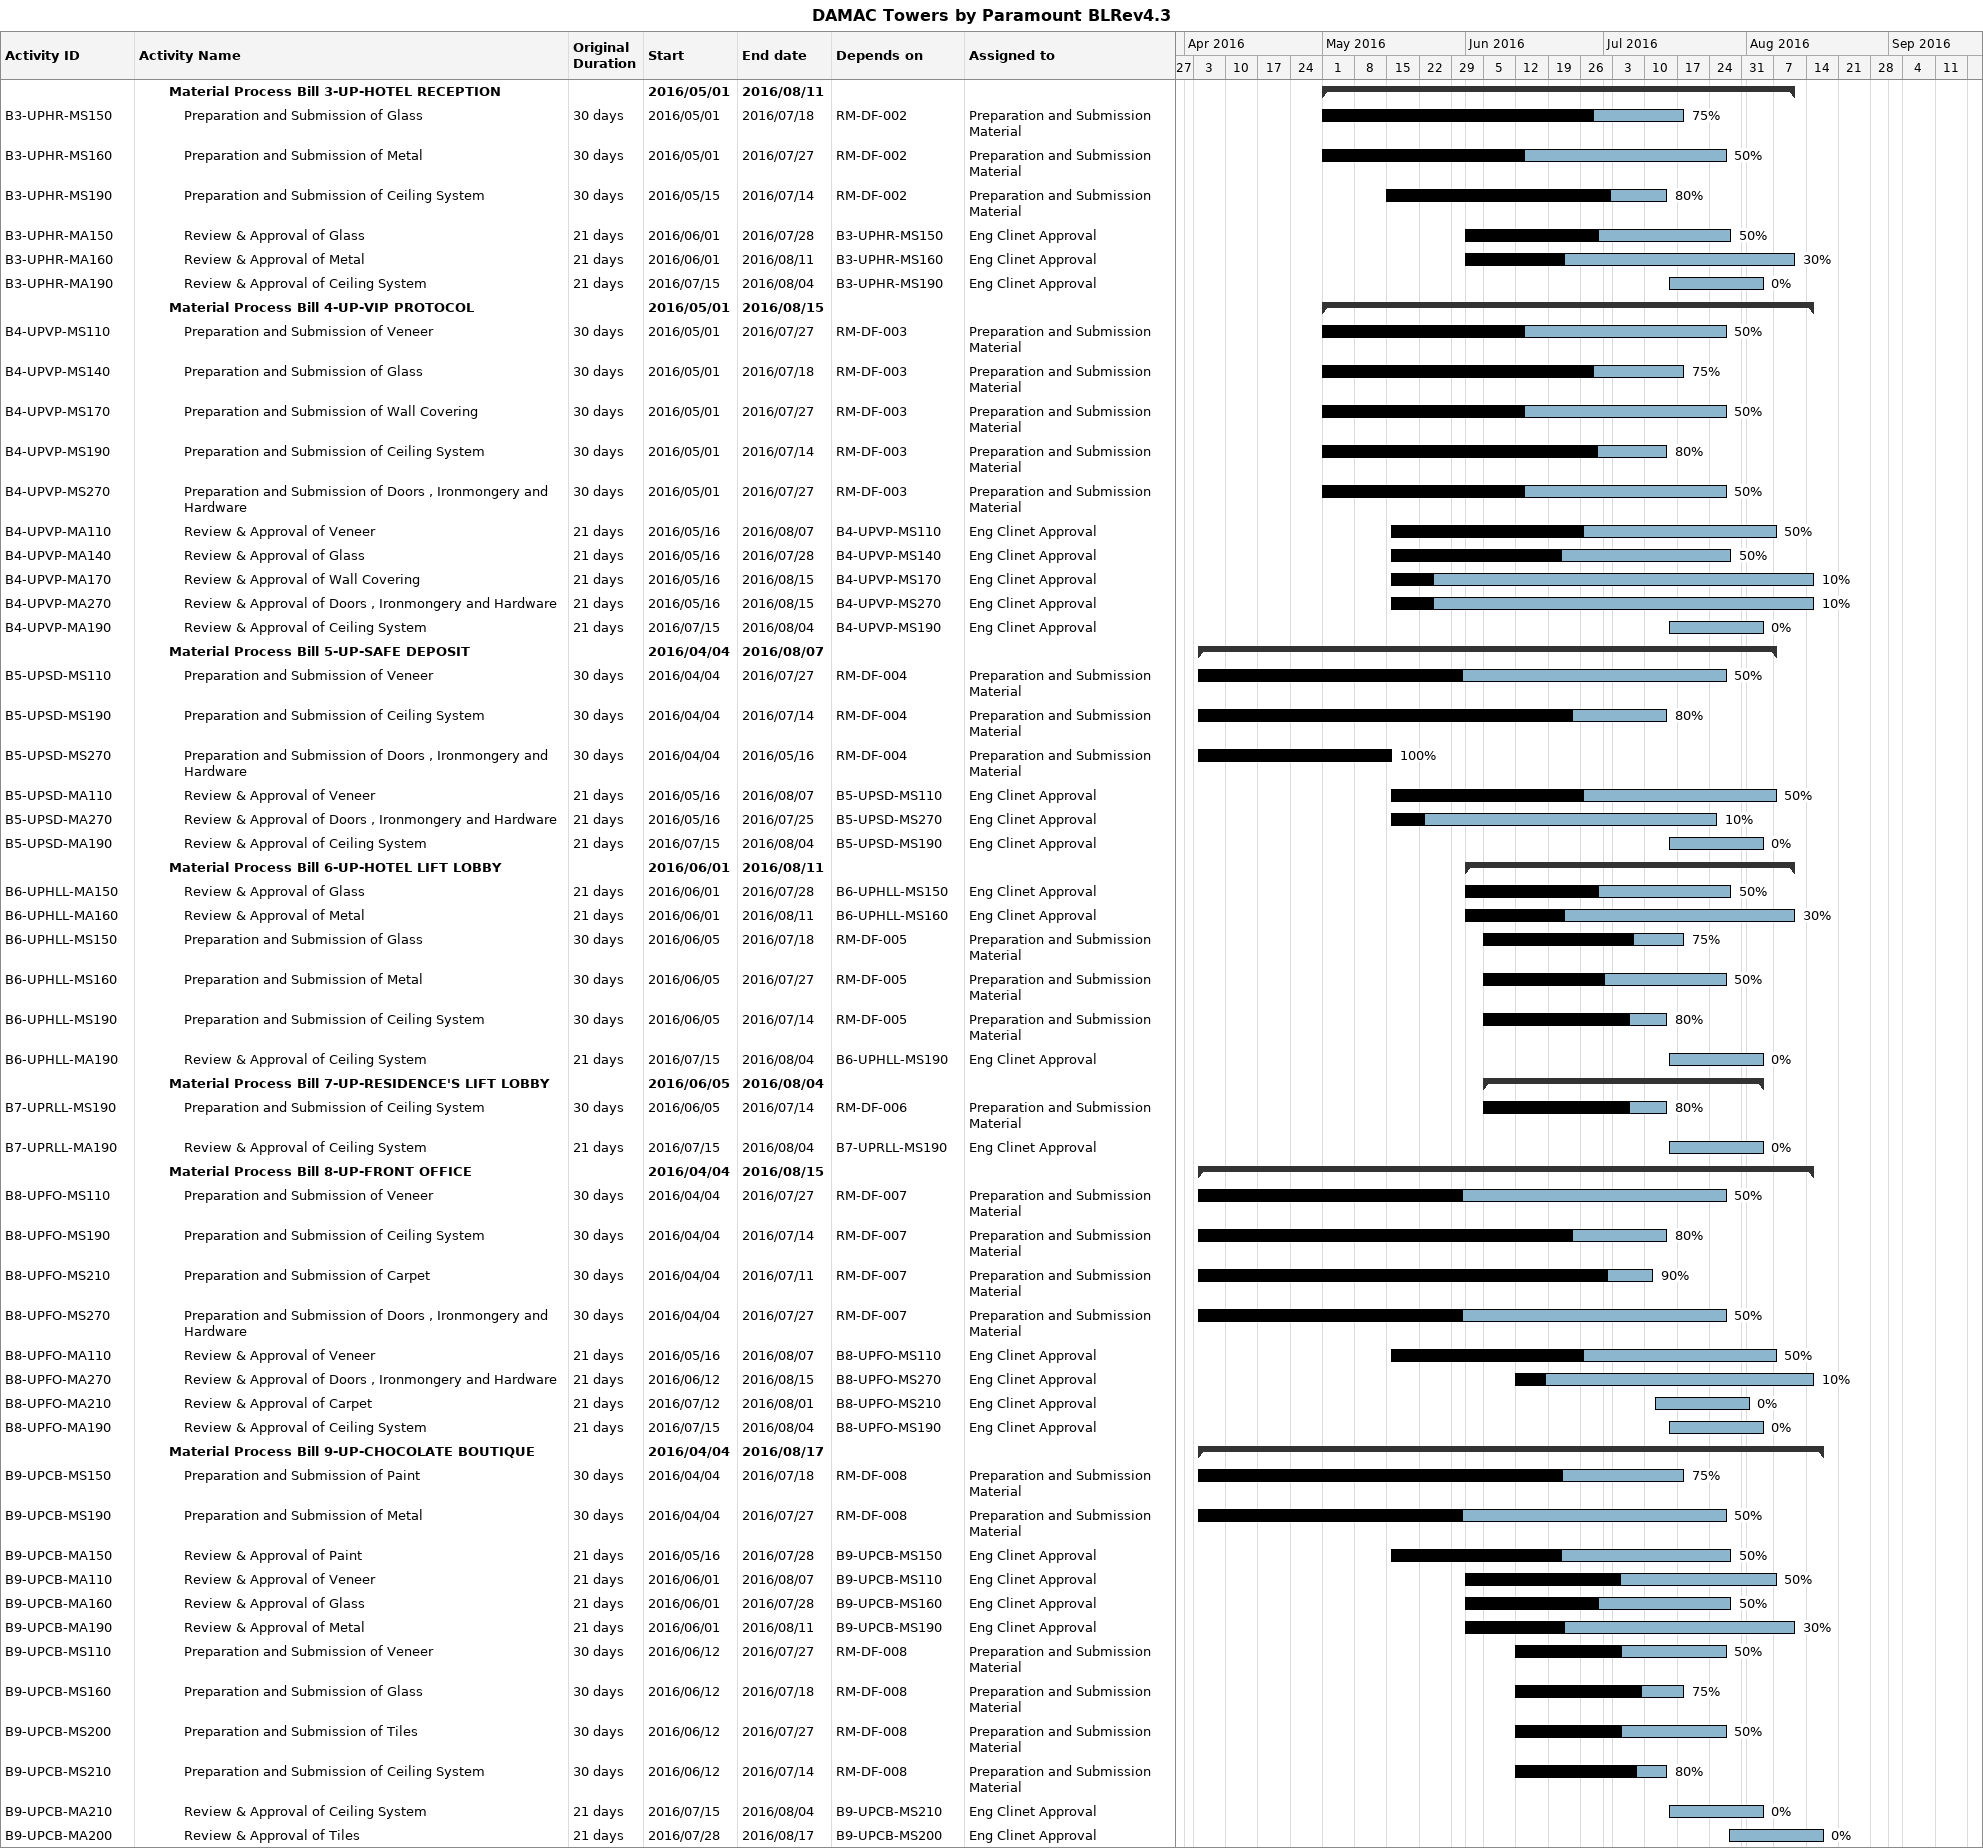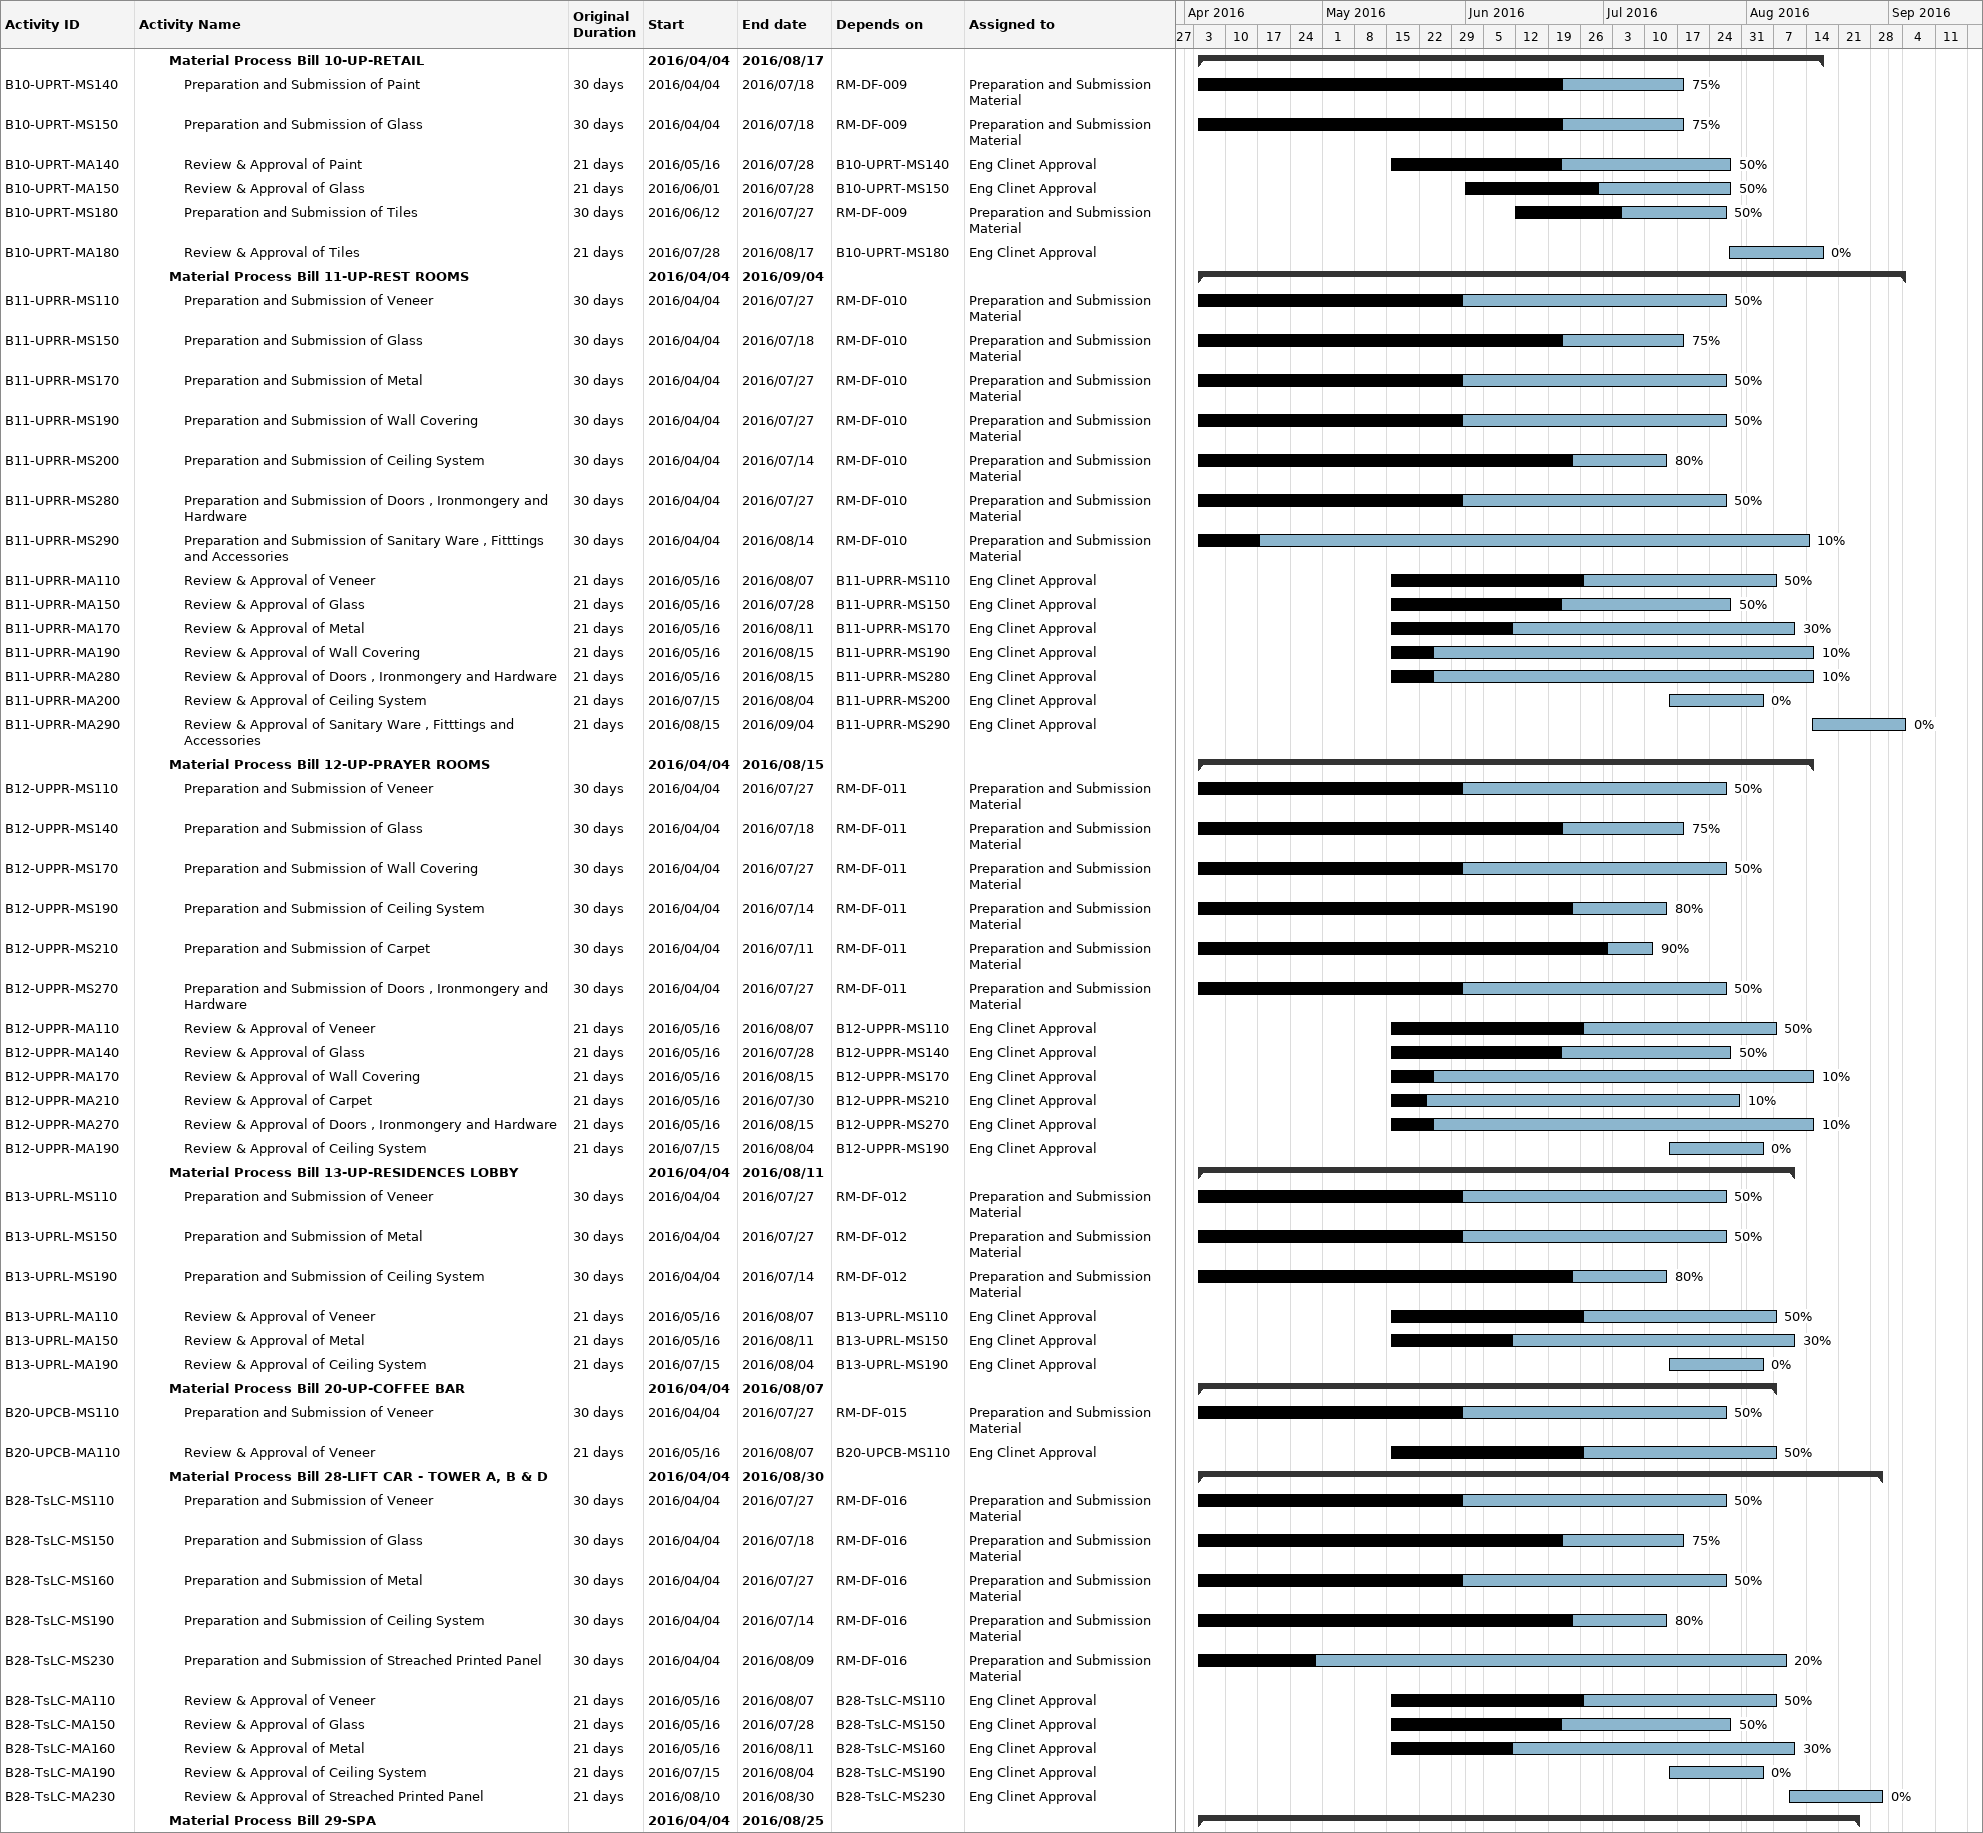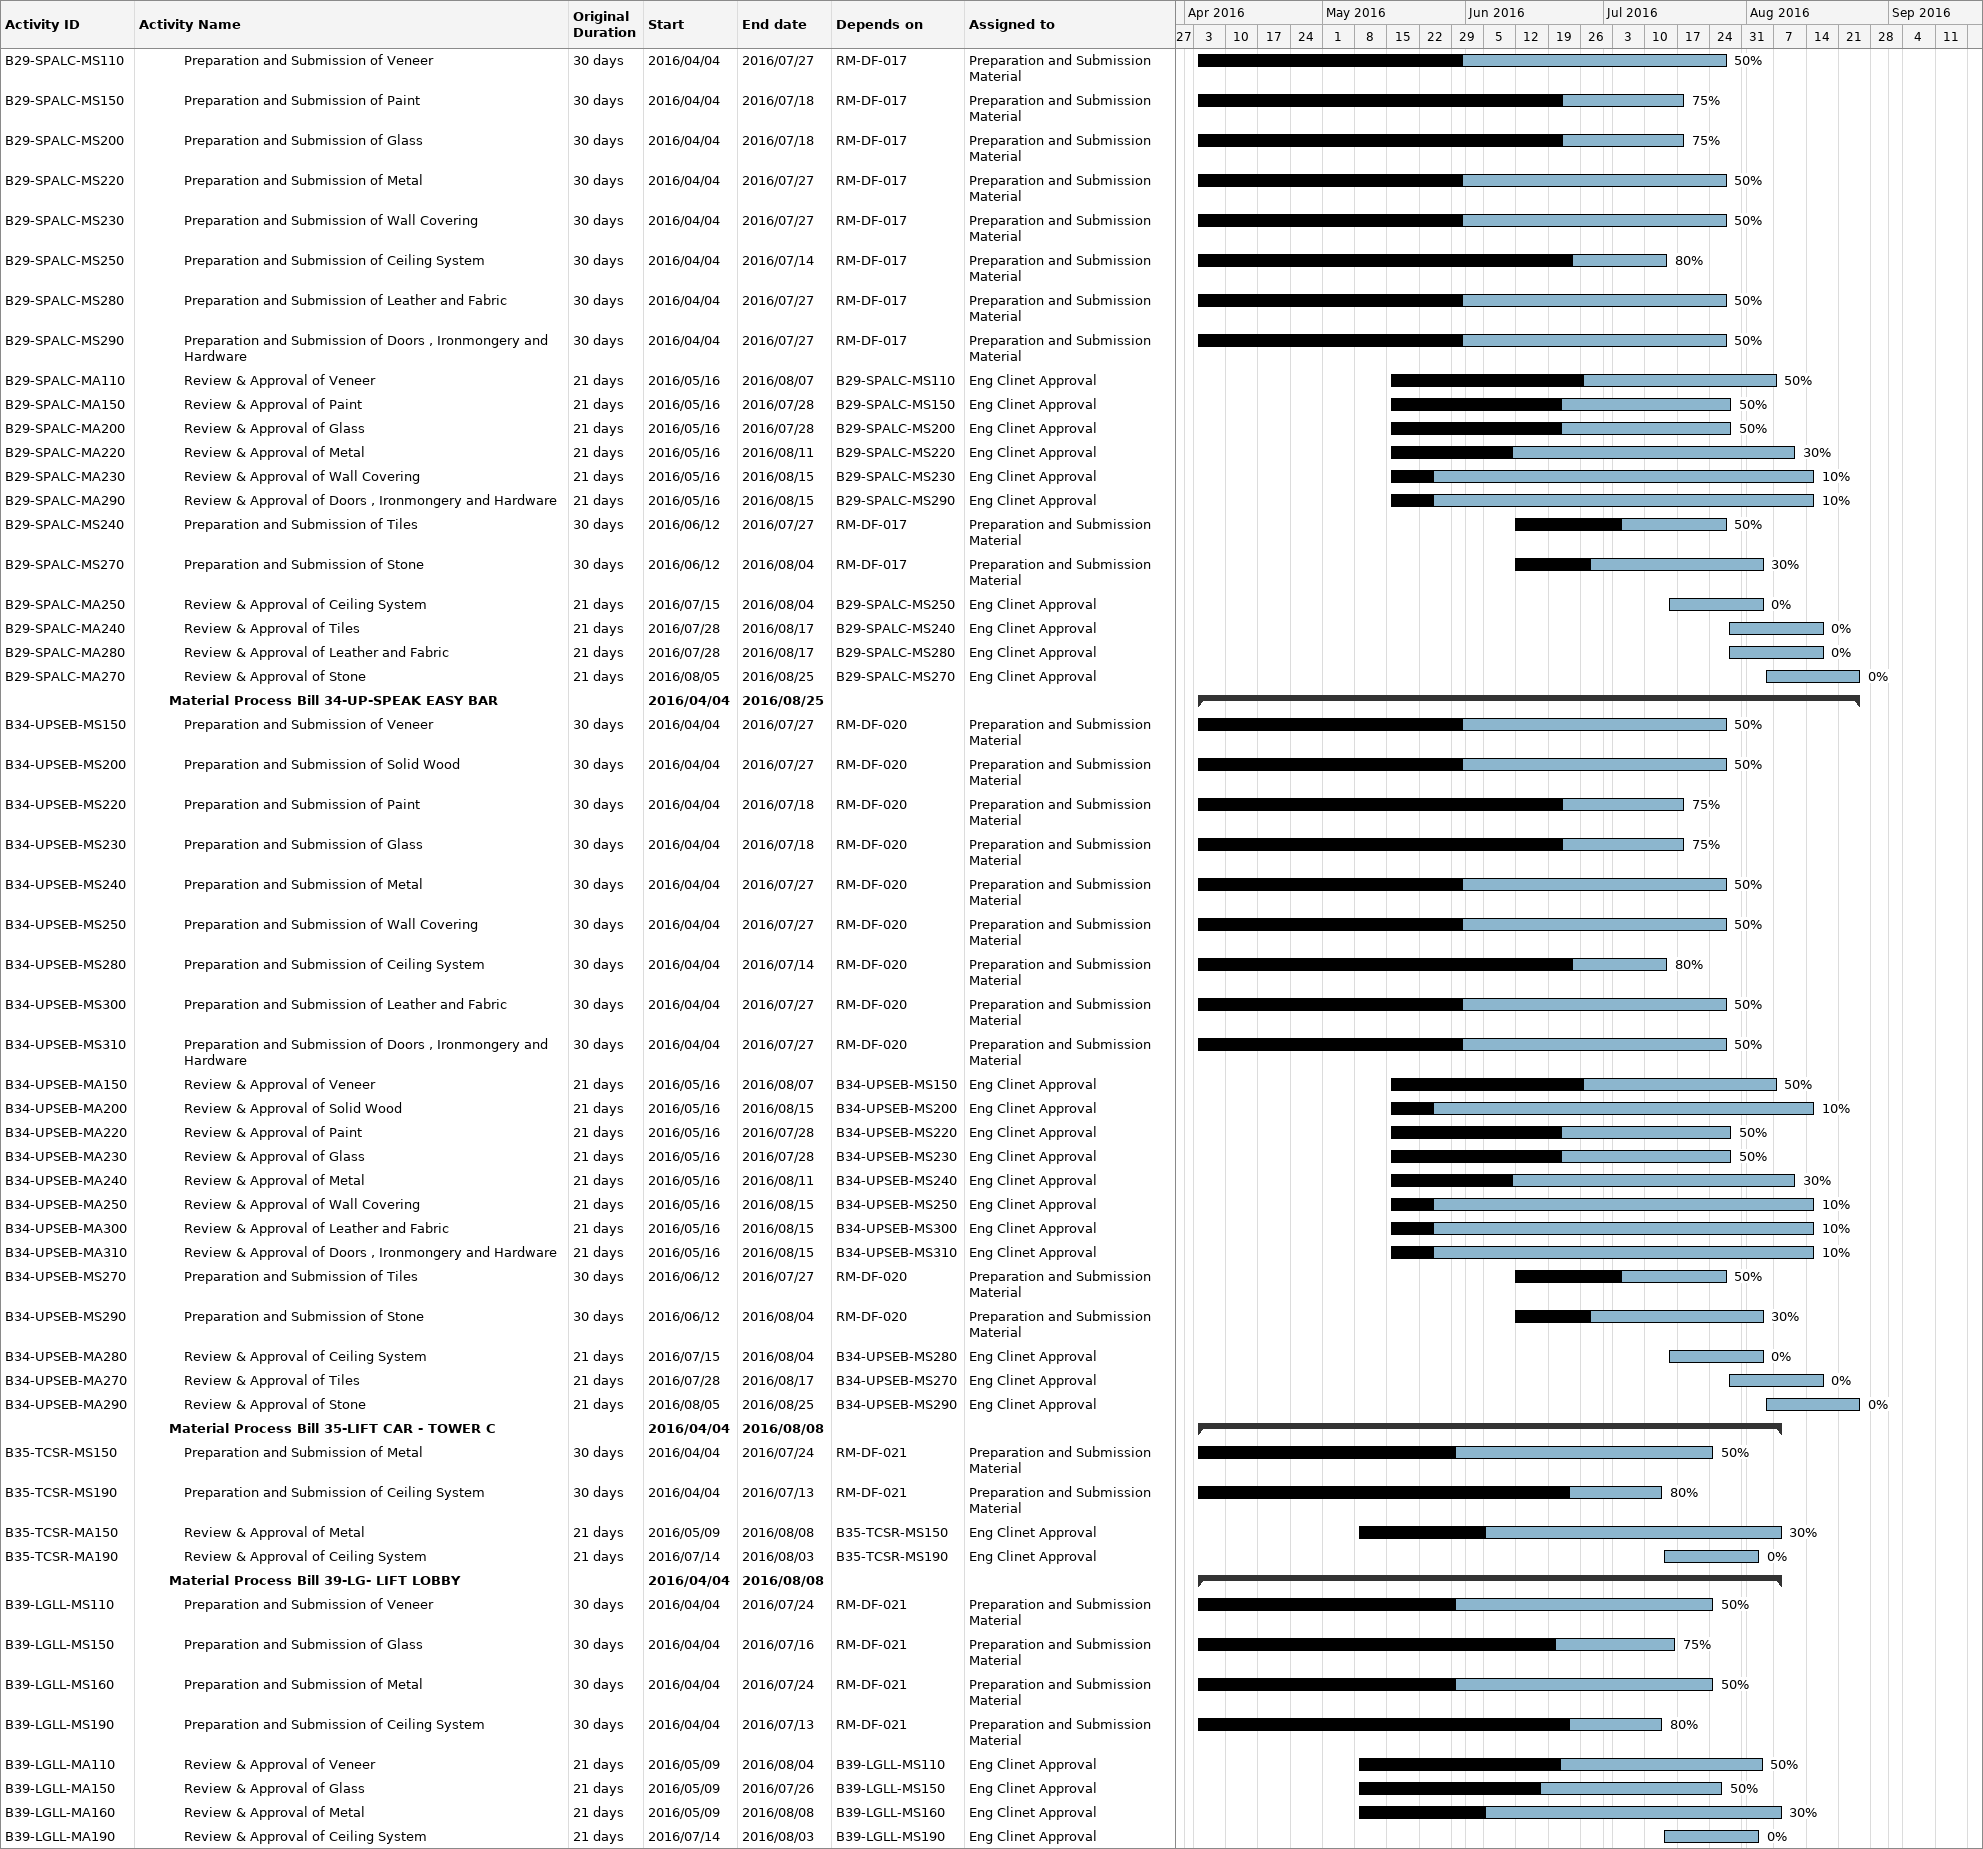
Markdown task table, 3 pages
DAMAC Towers by Paramount BLRev4.3

| ID | Level | Task | Original duration | Start | Finish | Predecessors | Resources | % complete |
|---|---|---|---|---|---|---|---|---|
|  | 3 | **Material Process Bill 3-UP-HOTEL RECEPTION** |  | 2016-05-01 | 2016-08-11 |  |  |  |
| B3-UPHR-MS150 | 4 | Preparation and Submission of Glass | 30d | 2016-05-01 | 2016-07-18 | RM-DF-002 | Preparation and Submission Material | 75 |
| B3-UPHR-MS160 | 4 | Preparation and Submission of Metal | 30d | 2016-05-01 | 2016-07-27 | RM-DF-002 | Preparation and Submission Material | 50 |
| B3-UPHR-MS190 | 4 | Preparation and Submission of Ceiling System | 30d | 2016-05-15 | 2016-07-14 | RM-DF-002 | Preparation and Submission Material | 80 |
| B3-UPHR-MA150 | 4 | Review & Approval of Glass | 21d | 2016-06-01 | 2016-07-28 | B3-UPHR-MS150 | Eng Clinet Approval | 50 |
| B3-UPHR-MA160 | 4 | Review & Approval of Metal | 21d | 2016-06-01 | 2016-08-11 | B3-UPHR-MS160 | Eng Clinet Approval | 30 |
| B3-UPHR-MA190 | 4 | Review & Approval of Ceiling System | 21d | 2016-07-15 | 2016-08-04 | B3-UPHR-MS190 | Eng Clinet Approval | 0 |
|  | 3 | **Material Process Bill 4-UP-VIP PROTOCOL** |  | 2016-05-01 | 2016-08-15 |  |  |  |
| B4-UPVP-MS110 | 4 | Preparation and Submission of Veneer | 30d | 2016-05-01 | 2016-07-27 | RM-DF-003 | Preparation and Submission Material | 50 |
| B4-UPVP-MS140 | 4 | Preparation and Submission of Glass | 30d | 2016-05-01 | 2016-07-18 | RM-DF-003 | Preparation and Submission Material | 75 |
| B4-UPVP-MS170 | 4 | Preparation and Submission of Wall Covering | 30d | 2016-05-01 | 2016-07-27 | RM-DF-003 | Preparation and Submission Material | 50 |
| B4-UPVP-MS190 | 4 | Preparation and Submission of Ceiling System | 30d | 2016-05-01 | 2016-07-14 | RM-DF-003 | Preparation and Submission Material | 80 |
| B4-UPVP-MS270 | 4 | Preparation and Submission of Doors , Ironmongery and Hardware | 30d | 2016-05-01 | 2016-07-27 | RM-DF-003 | Preparation and Submission Material | 50 |
| B4-UPVP-MA110 | 4 | Review & Approval of Veneer | 21d | 2016-05-16 | 2016-08-07 | B4-UPVP-MS110 | Eng Clinet Approval | 50 |
| B4-UPVP-MA140 | 4 | Review & Approval of Glass | 21d | 2016-05-16 | 2016-07-28 | B4-UPVP-MS140 | Eng Clinet Approval | 50 |
| B4-UPVP-MA170 | 4 | Review & Approval of Wall Covering | 21d | 2016-05-16 | 2016-08-15 | B4-UPVP-MS170 | Eng Clinet Approval | 10 |
| B4-UPVP-MA270 | 4 | Review & Approval of Doors , Ironmongery and Hardware | 21d | 2016-05-16 | 2016-08-15 | B4-UPVP-MS270 | Eng Clinet Approval | 10 |
| B4-UPVP-MA190 | 4 | Review & Approval of Ceiling System | 21d | 2016-07-15 | 2016-08-04 | B4-UPVP-MS190 | Eng Clinet Approval | 0 |
|  | 3 | **Material Process Bill 5-UP-SAFE DEPOSIT** |  | 2016-04-04 | 2016-08-07 |  |  |  |
| B5-UPSD-MS110 | 4 | Preparation and Submission of Veneer | 30d | 2016-04-04 | 2016-07-27 | RM-DF-004 | Preparation and Submission Material | 50 |
| B5-UPSD-MS190 | 4 | Preparation and Submission of Ceiling System | 30d | 2016-04-04 | 2016-07-14 | RM-DF-004 | Preparation and Submission Material | 80 |
| B5-UPSD-MS270 | 4 | Preparation and Submission of Doors , Ironmongery and Hardware | 30d | 2016-04-04 | 2016-05-16 | RM-DF-004 | Preparation and Submission Material | 100 |
| B5-UPSD-MA110 | 4 | Review & Approval of Veneer | 21d | 2016-05-16 | 2016-08-07 | B5-UPSD-MS110 | Eng Clinet Approval | 50 |
| B5-UPSD-MA270 | 4 | Review & Approval of Doors , Ironmongery and Hardware | 21d | 2016-05-16 | 2016-07-25 | B5-UPSD-MS270 | Eng Clinet Approval | 10 |
| B5-UPSD-MA190 | 4 | Review & Approval of Ceiling System | 21d | 2016-07-15 | 2016-08-04 | B5-UPSD-MS190 | Eng Clinet Approval | 0 |
|  | 3 | **Material Process Bill 6-UP-HOTEL LIFT LOBBY** |  | 2016-06-01 | 2016-08-11 |  |  |  |
| B6-UPHLL-MA150 | 4 | Review & Approval of Glass | 21d | 2016-06-01 | 2016-07-28 | B6-UPHLL-MS150 | Eng Clinet Approval | 50 |
| B6-UPHLL-MA160 | 4 | Review & Approval of Metal | 21d | 2016-06-01 | 2016-08-11 | B6-UPHLL-MS160 | Eng Clinet Approval | 30 |
| B6-UPHLL-MS150 | 4 | Preparation and Submission of Glass | 30d | 2016-06-05 | 2016-07-18 | RM-DF-005 | Preparation and Submission Material | 75 |
| B6-UPHLL-MS160 | 4 | Preparation and Submission of Metal | 30d | 2016-06-05 | 2016-07-27 | RM-DF-005 | Preparation and Submission Material | 50 |
| B6-UPHLL-MS190 | 4 | Preparation and Submission of Ceiling System | 30d | 2016-06-05 | 2016-07-14 | RM-DF-005 | Preparation and Submission Material | 80 |
| B6-UPHLL-MA190 | 4 | Review & Approval of Ceiling System | 21d | 2016-07-15 | 2016-08-04 | B6-UPHLL-MS190 | Eng Clinet Approval | 0 |
|  | 3 | **Material Process Bill 7-UP-RESIDENCE'S LIFT LOBBY** |  | 2016-06-05 | 2016-08-04 |  |  |  |
| B7-UPRLL-MS190 | 4 | Preparation and Submission of Ceiling System | 30d | 2016-06-05 | 2016-07-14 | RM-DF-006 | Preparation and Submission Material | 80 |
| B7-UPRLL-MA190 | 4 | Review & Approval of Ceiling System | 21d | 2016-07-15 | 2016-08-04 | B7-UPRLL-MS190 | Eng Clinet Approval | 0 |
|  | 3 | **Material Process Bill 8-UP-FRONT OFFICE** |  | 2016-04-04 | 2016-08-15 |  |  |  |
| B8-UPFO-MS110 | 4 | Preparation and Submission of Veneer | 30d | 2016-04-04 | 2016-07-27 | RM-DF-007 | Preparation and Submission Material | 50 |
| B8-UPFO-MS190 | 4 | Preparation and Submission of Ceiling System | 30d | 2016-04-04 | 2016-07-14 | RM-DF-007 | Preparation and Submission Material | 80 |
| B8-UPFO-MS210 | 4 | Preparation and Submission of Carpet | 30d | 2016-04-04 | 2016-07-11 | RM-DF-007 | Preparation and Submission Material | 90 |
| B8-UPFO-MS270 | 4 | Preparation and Submission of Doors , Ironmongery and Hardware | 30d | 2016-04-04 | 2016-07-27 | RM-DF-007 | Preparation and Submission Material | 50 |
| B8-UPFO-MA110 | 4 | Review & Approval of Veneer | 21d | 2016-05-16 | 2016-08-07 | B8-UPFO-MS110 | Eng Clinet Approval | 50 |
| B8-UPFO-MA270 | 4 | Review & Approval of Doors , Ironmongery and Hardware | 21d | 2016-06-12 | 2016-08-15 | B8-UPFO-MS270 | Eng Clinet Approval | 10 |
| B8-UPFO-MA210 | 4 | Review & Approval of Carpet | 21d | 2016-07-12 | 2016-08-01 | B8-UPFO-MS210 | Eng Clinet Approval | 0 |
| B8-UPFO-MA190 | 4 | Review & Approval of Ceiling System | 21d | 2016-07-15 | 2016-08-04 | B8-UPFO-MS190 | Eng Clinet Approval | 0 |
|  | 3 | **Material Process Bill 9-UP-CHOCOLATE BOUTIQUE** |  | 2016-04-04 | 2016-08-17 |  |  |  |
| B9-UPCB-MS150 | 4 | Preparation and Submission of Paint | 30d | 2016-04-04 | 2016-07-18 | RM-DF-008 | Preparation and Submission Material | 75 |
| B9-UPCB-MS190 | 4 | Preparation and Submission of Metal | 30d | 2016-04-04 | 2016-07-27 | RM-DF-008 | Preparation and Submission Material | 50 |
| B9-UPCB-MA150 | 4 | Review & Approval of Paint | 21d | 2016-05-16 | 2016-07-28 | B9-UPCB-MS150 | Eng Clinet Approval | 50 |
| B9-UPCB-MA110 | 4 | Review & Approval of Veneer | 21d | 2016-06-01 | 2016-08-07 | B9-UPCB-MS110 | Eng Clinet Approval | 50 |
| B9-UPCB-MA160 | 4 | Review & Approval of Glass | 21d | 2016-06-01 | 2016-07-28 | B9-UPCB-MS160 | Eng Clinet Approval | 50 |
| B9-UPCB-MA190 | 4 | Review & Approval of Metal | 21d | 2016-06-01 | 2016-08-11 | B9-UPCB-MS190 | Eng Clinet Approval | 30 |
| B9-UPCB-MS110 | 4 | Preparation and Submission of Veneer | 30d | 2016-06-12 | 2016-07-27 | RM-DF-008 | Preparation and Submission Material | 50 |
| B9-UPCB-MS160 | 4 | Preparation and Submission of Glass | 30d | 2016-06-12 | 2016-07-18 | RM-DF-008 | Preparation and Submission Material | 75 |
| B9-UPCB-MS200 | 4 | Preparation and Submission of Tiles | 30d | 2016-06-12 | 2016-07-27 | RM-DF-008 | Preparation and Submission Material | 50 |
| B9-UPCB-MS210 | 4 | Preparation and Submission of Ceiling System | 30d | 2016-06-12 | 2016-07-14 | RM-DF-008 | Preparation and Submission Material | 80 |
| B9-UPCB-MA210 | 4 | Review & Approval of Ceiling System | 21d | 2016-07-15 | 2016-08-04 | B9-UPCB-MS210 | Eng Clinet Approval | 0 |
| B9-UPCB-MA200 | 4 | Review & Approval of Tiles | 21d | 2016-07-28 | 2016-08-17 | B9-UPCB-MS200 | Eng Clinet Approval | 0 |
|  | 3 | **Material Process Bill 10-UP-RETAIL** |  | 2016-04-04 | 2016-08-17 |  |  |  |
| B10-UPRT-MS140 | 4 | Preparation and Submission of Paint | 30d | 2016-04-04 | 2016-07-18 | RM-DF-009 | Preparation and Submission Material | 75 |
| B10-UPRT-MS150 | 4 | Preparation and Submission of Glass | 30d | 2016-04-04 | 2016-07-18 | RM-DF-009 | Preparation and Submission Material | 75 |
| B10-UPRT-MA140 | 4 | Review & Approval of Paint | 21d | 2016-05-16 | 2016-07-28 | B10-UPRT-MS140 | Eng Clinet Approval | 50 |
| B10-UPRT-MA150 | 4 | Review & Approval of Glass | 21d | 2016-06-01 | 2016-07-28 | B10-UPRT-MS150 | Eng Clinet Approval | 50 |
| B10-UPRT-MS180 | 4 | Preparation and Submission of Tiles | 30d | 2016-06-12 | 2016-07-27 | RM-DF-009 | Preparation and Submission Material | 50 |
| B10-UPRT-MA180 | 4 | Review & Approval of Tiles | 21d | 2016-07-28 | 2016-08-17 | B10-UPRT-MS180 | Eng Clinet Approval | 0 |
|  | 3 | **Material Process Bill 11-UP-REST ROOMS** |  | 2016-04-04 | 2016-09-04 |  |  |  |
| B11-UPRR-MS110 | 4 | Preparation and Submission of Veneer | 30d | 2016-04-04 | 2016-07-27 | RM-DF-010 | Preparation and Submission Material | 50 |
| B11-UPRR-MS150 | 4 | Preparation and Submission of Glass | 30d | 2016-04-04 | 2016-07-18 | RM-DF-010 | Preparation and Submission Material | 75 |
| B11-UPRR-MS170 | 4 | Preparation and Submission of Metal | 30d | 2016-04-04 | 2016-07-27 | RM-DF-010 | Preparation and Submission Material | 50 |
| B11-UPRR-MS190 | 4 | Preparation and Submission of Wall Covering | 30d | 2016-04-04 | 2016-07-27 | RM-DF-010 | Preparation and Submission Material | 50 |
| B11-UPRR-MS200 | 4 | Preparation and Submission of Ceiling System | 30d | 2016-04-04 | 2016-07-14 | RM-DF-010 | Preparation and Submission Material | 80 |
| B11-UPRR-MS280 | 4 | Preparation and Submission of Doors , Ironmongery and Hardware | 30d | 2016-04-04 | 2016-07-27 | RM-DF-010 | Preparation and Submission Material | 50 |
| B11-UPRR-MS290 | 4 | Preparation and Submission of Sanitary Ware , Fitttings and Accessories | 30d | 2016-04-04 | 2016-08-14 | RM-DF-010 | Preparation and Submission Material | 10 |
| B11-UPRR-MA110 | 4 | Review & Approval of Veneer | 21d | 2016-05-16 | 2016-08-07 | B11-UPRR-MS110 | Eng Clinet Approval | 50 |
| B11-UPRR-MA150 | 4 | Review & Approval of Glass | 21d | 2016-05-16 | 2016-07-28 | B11-UPRR-MS150 | Eng Clinet Approval | 50 |
| B11-UPRR-MA170 | 4 | Review & Approval of Metal | 21d | 2016-05-16 | 2016-08-11 | B11-UPRR-MS170 | Eng Clinet Approval | 30 |
| B11-UPRR-MA190 | 4 | Review & Approval of Wall Covering | 21d | 2016-05-16 | 2016-08-15 | B11-UPRR-MS190 | Eng Clinet Approval | 10 |
| B11-UPRR-MA280 | 4 | Review & Approval of Doors , Ironmongery and Hardware | 21d | 2016-05-16 | 2016-08-15 | B11-UPRR-MS280 | Eng Clinet Approval | 10 |
| B11-UPRR-MA200 | 4 | Review & Approval of Ceiling System | 21d | 2016-07-15 | 2016-08-04 | B11-UPRR-MS200 | Eng Clinet Approval | 0 |
| B11-UPRR-MA290 | 4 | Review & Approval of Sanitary Ware , Fitttings and Accessories | 21d | 2016-08-15 | 2016-09-04 | B11-UPRR-MS290 | Eng Clinet Approval | 0 |
|  | 3 | **Material Process Bill 12-UP-PRAYER ROOMS** |  | 2016-04-04 | 2016-08-15 |  |  |  |
| B12-UPPR-MS110 | 4 | Preparation and Submission of Veneer | 30d | 2016-04-04 | 2016-07-27 | RM-DF-011 | Preparation and Submission Material | 50 |
| B12-UPPR-MS140 | 4 | Preparation and Submission of Glass | 30d | 2016-04-04 | 2016-07-18 | RM-DF-011 | Preparation and Submission Material | 75 |
| B12-UPPR-MS170 | 4 | Preparation and Submission of Wall Covering | 30d | 2016-04-04 | 2016-07-27 | RM-DF-011 | Preparation and Submission Material | 50 |
| B12-UPPR-MS190 | 4 | Preparation and Submission of Ceiling System | 30d | 2016-04-04 | 2016-07-14 | RM-DF-011 | Preparation and Submission Material | 80 |
| B12-UPPR-MS210 | 4 | Preparation and Submission of Carpet | 30d | 2016-04-04 | 2016-07-11 | RM-DF-011 | Preparation and Submission Material | 90 |
| B12-UPPR-MS270 | 4 | Preparation and Submission of Doors , Ironmongery and Hardware | 30d | 2016-04-04 | 2016-07-27 | RM-DF-011 | Preparation and Submission Material | 50 |
| B12-UPPR-MA110 | 4 | Review & Approval of Veneer | 21d | 2016-05-16 | 2016-08-07 | B12-UPPR-MS110 | Eng Clinet Approval | 50 |
| B12-UPPR-MA140 | 4 | Review & Approval of Glass | 21d | 2016-05-16 | 2016-07-28 | B12-UPPR-MS140 | Eng Clinet Approval | 50 |
| B12-UPPR-MA170 | 4 | Review & Approval of Wall Covering | 21d | 2016-05-16 | 2016-08-15 | B12-UPPR-MS170 | Eng Clinet Approval | 10 |
| B12-UPPR-MA210 | 4 | Review & Approval of Carpet | 21d | 2016-05-16 | 2016-07-30 | B12-UPPR-MS210 | Eng Clinet Approval | 10 |
| B12-UPPR-MA270 | 4 | Review & Approval of Doors , Ironmongery and Hardware | 21d | 2016-05-16 | 2016-08-15 | B12-UPPR-MS270 | Eng Clinet Approval | 10 |
| B12-UPPR-MA190 | 4 | Review & Approval of Ceiling System | 21d | 2016-07-15 | 2016-08-04 | B12-UPPR-MS190 | Eng Clinet Approval | 0 |
|  | 3 | **Material Process Bill 13-UP-RESIDENCES LOBBY** |  | 2016-04-04 | 2016-08-11 |  |  |  |
| B13-UPRL-MS110 | 4 | Preparation and Submission of Veneer | 30d | 2016-04-04 | 2016-07-27 | RM-DF-012 | Preparation and Submission Material | 50 |
| B13-UPRL-MS150 | 4 | Preparation and Submission of Metal | 30d | 2016-04-04 | 2016-07-27 | RM-DF-012 | Preparation and Submission Material | 50 |
| B13-UPRL-MS190 | 4 | Preparation and Submission of Ceiling System | 30d | 2016-04-04 | 2016-07-14 | RM-DF-012 | Preparation and Submission Material | 80 |
| B13-UPRL-MA110 | 4 | Review & Approval of Veneer | 21d | 2016-05-16 | 2016-08-07 | B13-UPRL-MS110 | Eng Clinet Approval | 50 |
| B13-UPRL-MA150 | 4 | Review & Approval of Metal | 21d | 2016-05-16 | 2016-08-11 | B13-UPRL-MS150 | Eng Clinet Approval | 30 |
| B13-UPRL-MA190 | 4 | Review & Approval of Ceiling System | 21d | 2016-07-15 | 2016-08-04 | B13-UPRL-MS190 | Eng Clinet Approval | 0 |
|  | 3 | **Material Process Bill 20-UP-COFFEE BAR** |  | 2016-04-04 | 2016-08-07 |  |  |  |
| B20-UPCB-MS110 | 4 | Preparation and Submission of Veneer | 30d | 2016-04-04 | 2016-07-27 | RM-DF-015 | Preparation and Submission Material | 50 |
| B20-UPCB-MA110 | 4 | Review & Approval of Veneer | 21d | 2016-05-16 | 2016-08-07 | B20-UPCB-MS110 | Eng Clinet Approval | 50 |
|  | 3 | **Material Process Bill 28-LIFT CAR - TOWER A, B & D** |  | 2016-04-04 | 2016-08-30 |  |  |  |
| B28-TsLC-MS110 | 4 | Preparation and Submission of Veneer | 30d | 2016-04-04 | 2016-07-27 | RM-DF-016 | Preparation and Submission Material | 50 |
| B28-TsLC-MS150 | 4 | Preparation and Submission of Glass | 30d | 2016-04-04 | 2016-07-18 | RM-DF-016 | Preparation and Submission Material | 75 |
| B28-TsLC-MS160 | 4 | Preparation and Submission of Metal | 30d | 2016-04-04 | 2016-07-27 | RM-DF-016 | Preparation and Submission Material | 50 |
| B28-TsLC-MS190 | 4 | Preparation and Submission of Ceiling System | 30d | 2016-04-04 | 2016-07-14 | RM-DF-016 | Preparation and Submission Material | 80 |
| B28-TsLC-MS230 | 4 | Preparation and Submission of Streached Printed Panel | 30d | 2016-04-04 | 2016-08-09 | RM-DF-016 | Preparation and Submission Material | 20 |
| B28-TsLC-MA110 | 4 | Review & Approval of Veneer | 21d | 2016-05-16 | 2016-08-07 | B28-TsLC-MS110 | Eng Clinet Approval | 50 |
| B28-TsLC-MA150 | 4 | Review & Approval of Glass | 21d | 2016-05-16 | 2016-07-28 | B28-TsLC-MS150 | Eng Clinet Approval | 50 |
| B28-TsLC-MA160 | 4 | Review & Approval of Metal | 21d | 2016-05-16 | 2016-08-11 | B28-TsLC-MS160 | Eng Clinet Approval | 30 |
| B28-TsLC-MA190 | 4 | Review & Approval of Ceiling System | 21d | 2016-07-15 | 2016-08-04 | B28-TsLC-MS190 | Eng Clinet Approval | 0 |
| B28-TsLC-MA230 | 4 | Review & Approval of Streached Printed Panel | 21d | 2016-08-10 | 2016-08-30 | B28-TsLC-MS230 | Eng Clinet Approval | 0 |
|  | 3 | **Material Process Bill 29-SPA** |  | 2016-04-04 | 2016-08-25 |  |  |  |
| B29-SPALC-MS110 | 4 | Preparation and Submission of Veneer | 30d | 2016-04-04 | 2016-07-27 | RM-DF-017 | Preparation and Submission Material | 50 |
| B29-SPALC-MS150 | 4 | Preparation and Submission of Paint | 30d | 2016-04-04 | 2016-07-18 | RM-DF-017 | Preparation and Submission Material | 75 |
| B29-SPALC-MS200 | 4 | Preparation and Submission of Glass | 30d | 2016-04-04 | 2016-07-18 | RM-DF-017 | Preparation and Submission Material | 75 |
| B29-SPALC-MS220 | 4 | Preparation and Submission of Metal | 30d | 2016-04-04 | 2016-07-27 | RM-DF-017 | Preparation and Submission Material | 50 |
| B29-SPALC-MS230 | 4 | Preparation and Submission of Wall Covering | 30d | 2016-04-04 | 2016-07-27 | RM-DF-017 | Preparation and Submission Material | 50 |
| B29-SPALC-MS250 | 4 | Preparation and Submission of Ceiling System | 30d | 2016-04-04 | 2016-07-14 | RM-DF-017 | Preparation and Submission Material | 80 |
| B29-SPALC-MS280 | 4 | Preparation and Submission of Leather and Fabric | 30d | 2016-04-04 | 2016-07-27 | RM-DF-017 | Preparation and Submission Material | 50 |
| B29-SPALC-MS290 | 4 | Preparation and Submission of Doors , Ironmongery and Hardware | 30d | 2016-04-04 | 2016-07-27 | RM-DF-017 | Preparation and Submission Material | 50 |
| B29-SPALC-MA110 | 4 | Review & Approval of Veneer | 21d | 2016-05-16 | 2016-08-07 | B29-SPALC-MS110 | Eng Clinet Approval | 50 |
| B29-SPALC-MA150 | 4 | Review & Approval of Paint | 21d | 2016-05-16 | 2016-07-28 | B29-SPALC-MS150 | Eng Clinet Approval | 50 |
| B29-SPALC-MA200 | 4 | Review & Approval of Glass | 21d | 2016-05-16 | 2016-07-28 | B29-SPALC-MS200 | Eng Clinet Approval | 50 |
| B29-SPALC-MA220 | 4 | Review & Approval of Metal | 21d | 2016-05-16 | 2016-08-11 | B29-SPALC-MS220 | Eng Clinet Approval | 30 |
| B29-SPALC-MA230 | 4 | Review & Approval of Wall Covering | 21d | 2016-05-16 | 2016-08-15 | B29-SPALC-MS230 | Eng Clinet Approval | 10 |
| B29-SPALC-MA290 | 4 | Review & Approval of Doors , Ironmongery and Hardware | 21d | 2016-05-16 | 2016-08-15 | B29-SPALC-MS290 | Eng Clinet Approval | 10 |
| B29-SPALC-MS240 | 4 | Preparation and Submission of Tiles | 30d | 2016-06-12 | 2016-07-27 | RM-DF-017 | Preparation and Submission Material | 50 |
| B29-SPALC-MS270 | 4 | Preparation and Submission of Stone | 30d | 2016-06-12 | 2016-08-04 | RM-DF-017 | Preparation and Submission Material | 30 |
| B29-SPALC-MA250 | 4 | Review & Approval of Ceiling System | 21d | 2016-07-15 | 2016-08-04 | B29-SPALC-MS250 | Eng Clinet Approval | 0 |
| B29-SPALC-MA240 | 4 | Review & Approval of Tiles | 21d | 2016-07-28 | 2016-08-17 | B29-SPALC-MS240 | Eng Clinet Approval | 0 |
| B29-SPALC-MA280 | 4 | Review & Approval of Leather and Fabric | 21d | 2016-07-28 | 2016-08-17 | B29-SPALC-MS280 | Eng Clinet Approval | 0 |
| B29-SPALC-MA270 | 4 | Review & Approval of Stone | 21d | 2016-08-05 | 2016-08-25 | B29-SPALC-MS270 | Eng Clinet Approval | 0 |
|  | 3 | **Material Process Bill 34-UP-SPEAK EASY BAR** |  | 2016-04-04 | 2016-08-25 |  |  |  |
| B34-UPSEB-MS150 | 4 | Preparation and Submission of Veneer | 30d | 2016-04-04 | 2016-07-27 | RM-DF-020 | Preparation and Submission Material | 50 |
| B34-UPSEB-MS200 | 4 | Preparation and Submission of Solid Wood | 30d | 2016-04-04 | 2016-07-27 | RM-DF-020 | Preparation and Submission Material | 50 |
| B34-UPSEB-MS220 | 4 | Preparation and Submission of Paint | 30d | 2016-04-04 | 2016-07-18 | RM-DF-020 | Preparation and Submission Material | 75 |
| B34-UPSEB-MS230 | 4 | Preparation and Submission of Glass | 30d | 2016-04-04 | 2016-07-18 | RM-DF-020 | Preparation and Submission Material | 75 |
| B34-UPSEB-MS240 | 4 | Preparation and Submission of Metal | 30d | 2016-04-04 | 2016-07-27 | RM-DF-020 | Preparation and Submission Material | 50 |
| B34-UPSEB-MS250 | 4 | Preparation and Submission of Wall Covering | 30d | 2016-04-04 | 2016-07-27 | RM-DF-020 | Preparation and Submission Material | 50 |
| B34-UPSEB-MS280 | 4 | Preparation and Submission of Ceiling System | 30d | 2016-04-04 | 2016-07-14 | RM-DF-020 | Preparation and Submission Material | 80 |
| B34-UPSEB-MS300 | 4 | Preparation and Submission of Leather and Fabric | 30d | 2016-04-04 | 2016-07-27 | RM-DF-020 | Preparation and Submission Material | 50 |
| B34-UPSEB-MS310 | 4 | Preparation and Submission of Doors , Ironmongery and Hardware | 30d | 2016-04-04 | 2016-07-27 | RM-DF-020 | Preparation and Submission Material | 50 |
| B34-UPSEB-MA150 | 4 | Review & Approval of Veneer | 21d | 2016-05-16 | 2016-08-07 | B34-UPSEB-MS150 | Eng Clinet Approval | 50 |
| B34-UPSEB-MA200 | 4 | Review & Approval of Solid Wood | 21d | 2016-05-16 | 2016-08-15 | B34-UPSEB-MS200 | Eng Clinet Approval | 10 |
| B34-UPSEB-MA220 | 4 | Review & Approval of Paint | 21d | 2016-05-16 | 2016-07-28 | B34-UPSEB-MS220 | Eng Clinet Approval | 50 |
| B34-UPSEB-MA230 | 4 | Review & Approval of Glass | 21d | 2016-05-16 | 2016-07-28 | B34-UPSEB-MS230 | Eng Clinet Approval | 50 |
| B34-UPSEB-MA240 | 4 | Review & Approval of Metal | 21d | 2016-05-16 | 2016-08-11 | B34-UPSEB-MS240 | Eng Clinet Approval | 30 |
| B34-UPSEB-MA250 | 4 | Review & Approval of Wall Covering | 21d | 2016-05-16 | 2016-08-15 | B34-UPSEB-MS250 | Eng Clinet Approval | 10 |
| B34-UPSEB-MA300 | 4 | Review & Approval of Leather and Fabric | 21d | 2016-05-16 | 2016-08-15 | B34-UPSEB-MS300 | Eng Clinet Approval | 10 |
| B34-UPSEB-MA310 | 4 | Review & Approval of Doors , Ironmongery and Hardware | 21d | 2016-05-16 | 2016-08-15 | B34-UPSEB-MS310 | Eng Clinet Approval | 10 |
| B34-UPSEB-MS270 | 4 | Preparation and Submission of Tiles | 30d | 2016-06-12 | 2016-07-27 | RM-DF-020 | Preparation and Submission Material | 50 |
| B34-UPSEB-MS290 | 4 | Preparation and Submission of Stone | 30d | 2016-06-12 | 2016-08-04 | RM-DF-020 | Preparation and Submission Material | 30 |
| B34-UPSEB-MA280 | 4 | Review & Approval of Ceiling System | 21d | 2016-07-15 | 2016-08-04 | B34-UPSEB-MS280 | Eng Clinet Approval | 0 |
| B34-UPSEB-MA270 | 4 | Review & Approval of Tiles | 21d | 2016-07-28 | 2016-08-17 | B34-UPSEB-MS270 | Eng Clinet Approval | 0 |
| B34-UPSEB-MA290 | 4 | Review & Approval of Stone | 21d | 2016-08-05 | 2016-08-25 | B34-UPSEB-MS290 | Eng Clinet Approval | 0 |
|  | 3 | **Material Process Bill 35-LIFT CAR - TOWER C** |  | 2016-04-04 | 2016-08-08 |  |  |  |
| B35-TCSR-MS150 | 4 | Preparation and Submission of Metal | 30d | 2016-04-04 | 2016-07-24 | RM-DF-021 | Preparation and Submission Material | 50 |
| B35-TCSR-MS190 | 4 | Preparation and Submission of Ceiling System | 30d | 2016-04-04 | 2016-07-13 | RM-DF-021 | Preparation and Submission Material | 80 |
| B35-TCSR-MA150 | 4 | Review & Approval of Metal | 21d | 2016-05-09 | 2016-08-08 | B35-TCSR-MS150 | Eng Clinet Approval | 30 |
| B35-TCSR-MA190 | 4 | Review & Approval of Ceiling System | 21d | 2016-07-14 | 2016-08-03 | B35-TCSR-MS190 | Eng Clinet Approval | 0 |
|  | 3 | **Material Process Bill 39-LG- LIFT LOBBY** |  | 2016-04-04 | 2016-08-08 |  |  |  |
| B39-LGLL-MS110 | 4 | Preparation and Submission of Veneer | 30d | 2016-04-04 | 2016-07-24 | RM-DF-021 | Preparation and Submission Material | 50 |
| B39-LGLL-MS150 | 4 | Preparation and Submission of Glass | 30d | 2016-04-04 | 2016-07-16 | RM-DF-021 | Preparation and Submission Material | 75 |
| B39-LGLL-MS160 | 4 | Preparation and Submission of Metal | 30d | 2016-04-04 | 2016-07-24 | RM-DF-021 | Preparation and Submission Material | 50 |
| B39-LGLL-MS190 | 4 | Preparation and Submission of Ceiling System | 30d | 2016-04-04 | 2016-07-13 | RM-DF-021 | Preparation and Submission Material | 80 |
| B39-LGLL-MA110 | 4 | Review & Approval of Veneer | 21d | 2016-05-09 | 2016-08-04 | B39-LGLL-MS110 | Eng Clinet Approval | 50 |
| B39-LGLL-MA150 | 4 | Review & Approval of Glass | 21d | 2016-05-09 | 2016-07-26 | B39-LGLL-MS150 | Eng Clinet Approval | 50 |
| B39-LGLL-MA160 | 4 | Review & Approval of Metal | 21d | 2016-05-09 | 2016-08-08 | B39-LGLL-MS160 | Eng Clinet Approval | 30 |
| B39-LGLL-MA190 | 4 | Review & Approval of Ceiling System | 21d | 2016-07-14 | 2016-08-03 | B39-LGLL-MS190 | Eng Clinet Approval | 0 |
